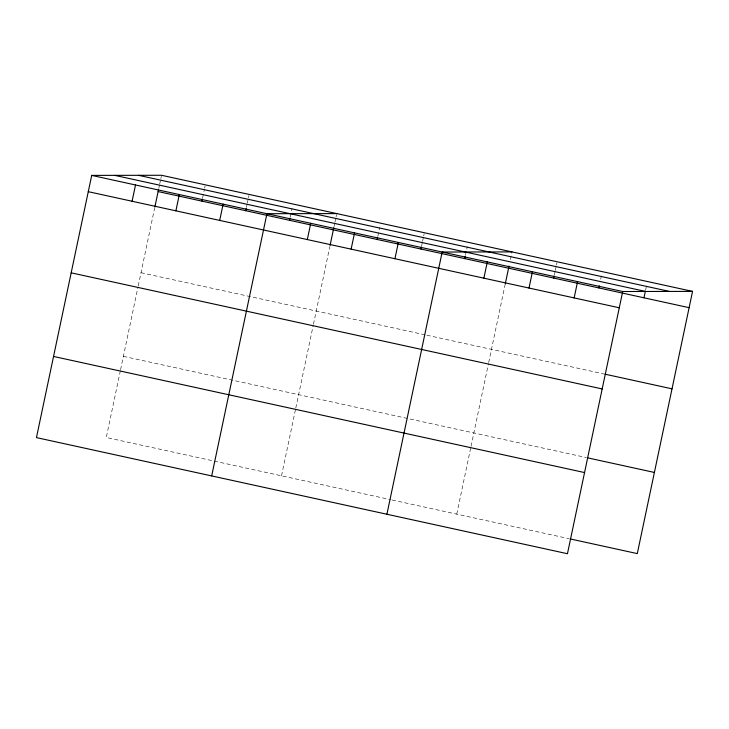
<?xml version="1.0" encoding="UTF-8"?>
<svg xmlns="http://www.w3.org/2000/svg" width="729" height="729" viewBox="0 0 729 729"><rect width="100%" height="100%" fill="white"/><g stroke="black" fill="none" stroke-linecap="round" stroke-linejoin="round"><path stroke-width="0.55" stroke-dasharray="3.65 2.73" d="M120.349 370.788L106.288 437.491L391.036 499.757M120.577 369.676L138 287.016M138.228 285.923L154.603 208.23M158.804 188.301L159.487 185.048M159.715 183.963L160.626 179.626M160.863 178.541L161.319 176.363M202.607 197.878L204.439 189.203M204.667 188.118L205.122 185.95M246.42 207.464L247.104 204.202M247.331 203.118L248.243 198.78M248.471 197.696L248.935 195.527M290.224 217.042L292.056 208.357M281.522 475.809L295.573 409.106M295.81 407.994L313.233 325.334M313.461 324.241L329.836 246.548M334.037 226.619L334.72 223.366M334.948 222.281L335.859 217.944M336.087 216.85L336.552 214.681M377.841 236.196L379.672 227.521M421.644 245.782L422.337 242.52M422.565 241.436L423.476 237.098M423.704 236.014L424.16 233.845M465.457 255.36L467.289 246.675M456.755 514.127L470.806 447.424M471.043 446.312L488.457 363.653M488.694 362.55L505.297 283.754M510.409 259.515L511.776 252.999M554.395 274.806L555.088 271.553M555.316 270.468L556.227 266.131M556.455 265.037L556.91 262.868M600.678 279.253L601.361 275.999M645.584 290.206L646.495 285.868M141.016 272.719L425.763 334.985M426.857 335.222L603.767 373.904M123.392 356.335L586.143 457.52M392.138 500.003L569.039 538.685"/><path stroke-width="1.09" d="M692.55 291.39L161.546 175.279L91.708 175.397L36.45 437.61L567.454 553.721L622.712 291.509L692.55 291.39L637.292 553.603L570.142 538.922M132.086 201.25L135.512 184.975M154.83 207.118L158.576 189.385M175.889 210.827L179.325 194.552M201.924 201.14L202.38 198.962M219.702 220.404L223.129 204.129M245.728 210.717L246.192 208.549M211.683 475.919L266.942 213.706L336.78 213.597M289.541 220.295L289.996 218.126M307.319 239.568L310.745 223.293M330.064 245.436L333.8 227.703M351.123 249.145L354.558 232.87M377.157 239.458L377.613 237.28M394.936 258.722L398.362 242.447M420.961 249.036L421.417 246.867M386.917 514.237L442.175 252.024L512.004 251.915M464.774 258.613L465.23 256.444M483.874 278.168L487.309 261.893M505.297 283.754L509.033 266.021M529.008 288.046L532.443 271.762M553.712 278.059L554.168 275.89M574.151 297.915L577.578 281.64M598.846 287.928L599.311 285.759M643.98 297.797L645.356 291.29M138.501 175.315L669.504 291.427M114.754 175.361L645.757 291.472M91.708 175.397L622.712 291.509M158.111 191.554L689.124 307.674M88.273 191.672L619.286 307.784M604.86 374.141L672.02 388.83M71.178 272.828L602.181 388.94M587.246 457.766L654.396 472.447M53.554 356.445L584.558 472.556"/></g></svg>
